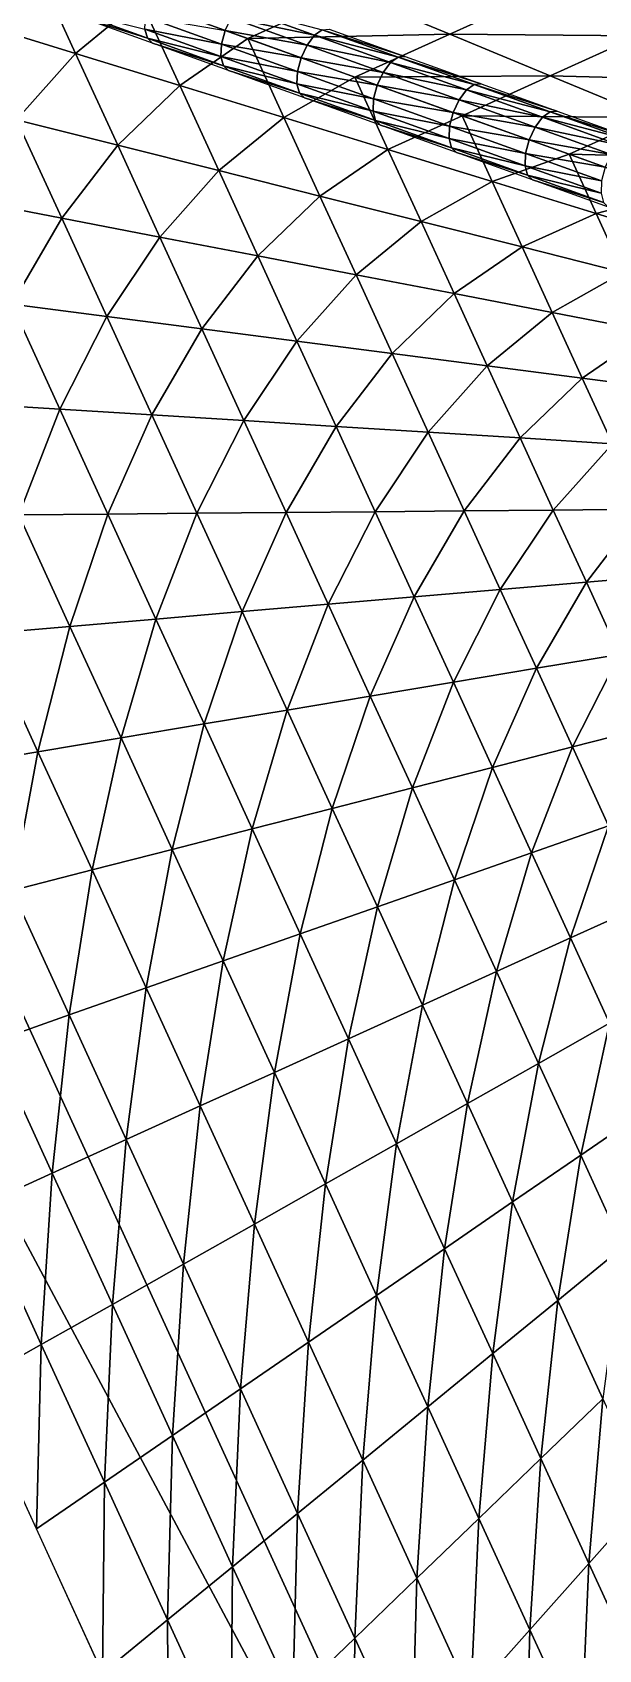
# Model space of a CAD drawing. Header units: metres. Extents: x -32.6 to 43.8, y -33.1 to 27.7.
# Drawn here: x -6.47 to -4.61, y -2.34 to 2.98 of the extents above; entities that cross this region are included whole.
import ezdxf

# ---------------------------------------------------------------- set-up
doc = ezdxf.new("R2010")
doc.units = ezdxf.units.M
for name, color, linetype in [('HREBENACE', 1, 'CONTINUOUS'), ('MANSARDA', 4, 'CONTINUOUS'), ('STRECHA_SEVER', 7, 'CONTINUOUS'), ('STRECHA_ZAPAD', 2, 'CONTINUOUS'), ('ZDIVO', 6, 'CONTINUOUS')]:
    doc.layers.add(name, color=color, linetype=linetype)

msp = doc.modelspace()

# ---------------------------------------------------------------- linework, layer by layer
at = {"layer": 'HREBENACE'}
for points in [[(-6.3235, 3.0328, 8.9941), (-6.3403, 3.0485, 9.0349), (-6.0901, 2.9585, 9.1728)], [(-6.3403, 3.0485, 9.0349), (-6.0982, 2.989, 9.2073), (-6.0901, 2.9585, 9.1728)], [(-5.815, 3.0261, 9.3683), (-5.7906, 3.0587, 9.3452), (-5.5404, 2.9686, 9.483)], [(-5.7906, 3.0587, 9.3452), (-5.5148, 2.987, 9.4484), (-5.5404, 2.9686, 9.483)], [(-6.3235, 3.0328, 8.9941), (-6.0901, 2.9585, 9.1728), (-6.0733, 2.9427, 9.132)], [(-6.0982, 2.989, 9.2073), (-6.0963, 3.0297, 9.2304), (-5.8461, 2.9397, 9.3683)], [(-6.0901, 2.9585, 9.1728), (-6.0982, 2.989, 9.2073), (-5.8481, 2.899, 9.3452)], [(-6.0982, 2.989, 9.2073), (-5.8461, 2.9397, 9.3683), (-5.8481, 2.899, 9.3452)], [(-6.0963, 3.0297, 9.2304), (-5.8345, 2.9843, 9.3764), (-5.8461, 2.9397, 9.3683)], [(-5.8461, 2.9397, 9.3683), (-5.8345, 2.9843, 9.3764), (-5.5844, 2.8943, 9.5142)], [(-5.8345, 2.9843, 9.3764), (-5.815, 3.0261, 9.3683), (-5.5649, 2.936, 9.5061)], [(-5.8345, 2.9843, 9.3764), (-5.5649, 2.936, 9.5061), (-5.5844, 2.8943, 9.5142)], [(-5.815, 3.0261, 9.3683), (-5.5404, 2.9686, 9.483), (-5.5649, 2.936, 9.5061)], [(-5.5404, 2.9686, 9.483), (-5.5148, 2.987, 9.4484), (-5.2646, 2.897, 9.5863)], [(-5.5148, 2.987, 9.4484), (-5.4918, 2.9885, 9.4077), (-5.2417, 2.8984, 9.5455)], [(-5.5148, 2.987, 9.4484), (-5.2417, 2.8984, 9.5455), (-5.2646, 2.897, 9.5863)], [(-6.0733, 2.9427, 9.132), (-6.0901, 2.9585, 9.1728), (-5.84, 2.8684, 9.3106)], [(-6.0901, 2.9585, 9.1728), (-5.8481, 2.899, 9.3452), (-5.84, 2.8684, 9.3106)], [(-6.0733, 2.9427, 9.132), (-5.84, 2.8684, 9.3106), (-5.8232, 2.8527, 9.2698)], [(-5.8481, 2.899, 9.3452), (-5.8461, 2.9397, 9.3683), (-5.596, 2.8496, 9.5061)], [(-5.8461, 2.9397, 9.3683), (-5.5844, 2.8943, 9.5142), (-5.596, 2.8496, 9.5061)], [(-5.5844, 2.8943, 9.5142), (-5.5649, 2.936, 9.5061), (-5.3148, 2.846, 9.6439)], [(-5.5649, 2.936, 9.5061), (-5.5404, 2.9686, 9.483), (-5.2903, 2.8786, 9.6208)], [(-5.5649, 2.936, 9.5061), (-5.2903, 2.8786, 9.6208), (-5.3148, 2.846, 9.6439)], [(-5.5404, 2.9686, 9.483), (-5.2646, 2.897, 9.5863), (-5.2903, 2.8786, 9.6208)], [(-5.84, 2.8684, 9.3106), (-5.8481, 2.899, 9.3452), (-5.5979, 2.8089, 9.483)], [(-5.8481, 2.899, 9.3452), (-5.596, 2.8496, 9.5061), (-5.5979, 2.8089, 9.483)], [(-5.596, 2.8496, 9.5061), (-5.5844, 2.8943, 9.5142), (-5.3343, 2.8042, 9.6521)], [(-5.5844, 2.8943, 9.5142), (-5.3148, 2.846, 9.6439), (-5.3343, 2.8042, 9.6521)], [(-5.3148, 2.846, 9.6439), (-5.2903, 2.8786, 9.6208), (-5.0402, 2.7885, 9.7587)], [(-5.2903, 2.8786, 9.6208), (-5.2646, 2.897, 9.5863), (-5.0145, 2.8069, 9.7241)], [(-5.2903, 2.8786, 9.6208), (-5.0145, 2.8069, 9.7241), (-5.0402, 2.7885, 9.7587)], [(-5.2646, 2.897, 9.5863), (-5.2417, 2.8984, 9.5455), (-4.9915, 2.8084, 9.6834)], [(-5.2646, 2.897, 9.5863), (-4.9915, 2.8084, 9.6834), (-5.0145, 2.8069, 9.7241)], [(-5.8232, 2.8527, 9.2698), (-5.84, 2.8684, 9.3106), (-5.5899, 2.7784, 9.4484)], [(-5.84, 2.8684, 9.3106), (-5.5979, 2.8089, 9.483), (-5.5899, 2.7784, 9.4484)], [(-5.8232, 2.8527, 9.2698), (-5.5899, 2.7784, 9.4484), (-5.5731, 2.7626, 9.4077)], [(-5.5979, 2.8089, 9.483), (-5.596, 2.8496, 9.5061), (-5.3459, 2.7596, 9.6439)], [(-5.596, 2.8496, 9.5061), (-5.3343, 2.8042, 9.6521), (-5.3459, 2.7596, 9.6439)], [(-5.3343, 2.8042, 9.6521), (-5.3148, 2.846, 9.6439), (-5.0646, 2.756, 9.7818)], [(-5.3148, 2.846, 9.6439), (-5.0402, 2.7885, 9.7587), (-5.0646, 2.756, 9.7818)], [(-5.5899, 2.7784, 9.4484), (-5.5979, 2.8089, 9.483), (-5.3478, 2.7189, 9.6208)], [(-5.5979, 2.8089, 9.483), (-5.3459, 2.7596, 9.6439), (-5.3478, 2.7189, 9.6208)], [(-5.5731, 2.7626, 9.4077), (-5.5899, 2.7784, 9.4484), (-5.3398, 2.6884, 9.5863)], [(-5.5899, 2.7784, 9.4484), (-5.3478, 2.7189, 9.6208), (-5.3398, 2.6884, 9.5863)], [(-5.3459, 2.7596, 9.6439), (-5.3343, 2.8042, 9.6521), (-5.0842, 2.7142, 9.7899)], [(-5.3343, 2.8042, 9.6521), (-5.0646, 2.756, 9.7818), (-5.0842, 2.7142, 9.7899)], [(-5.0646, 2.756, 9.7818), (-5.0402, 2.7885, 9.7587), (-4.7901, 2.6985, 9.8965)], [(-5.0402, 2.7885, 9.7587), (-5.0145, 2.8069, 9.7241), (-4.7644, 2.7169, 9.862)], [(-5.0402, 2.7885, 9.7587), (-4.7644, 2.7169, 9.862), (-4.7901, 2.6985, 9.8965)], [(-5.0145, 2.8069, 9.7241), (-4.9915, 2.8084, 9.6834), (-4.7414, 2.7183, 9.8212)], [(-5.0145, 2.8069, 9.7241), (-4.7414, 2.7183, 9.8212), (-4.7644, 2.7169, 9.862)], [(-5.5731, 2.7626, 9.4077), (-5.3398, 2.6884, 9.5863), (-5.323, 2.6726, 9.5455)], [(-5.3478, 2.7189, 9.6208), (-5.3459, 2.7596, 9.6439), (-5.0958, 2.6696, 9.7818)], [(-5.3398, 2.6884, 9.5863), (-5.3478, 2.7189, 9.6208), (-5.0977, 2.6289, 9.7587)], [(-5.3478, 2.7189, 9.6208), (-5.0958, 2.6696, 9.7818), (-5.0977, 2.6289, 9.7587)], [(-5.3459, 2.7596, 9.6439), (-5.0842, 2.7142, 9.7899), (-5.0958, 2.6696, 9.7818)], [(-5.0842, 2.7142, 9.7899), (-5.0646, 2.756, 9.7818), (-4.8145, 2.6659, 9.9196)], [(-5.0646, 2.756, 9.7818), (-4.7901, 2.6985, 9.8965), (-4.8145, 2.6659, 9.9196)], [(-4.7901, 2.6985, 9.8965), (-4.7644, 2.7169, 9.862), (-4.5143, 2.6269, 9.9998)], [(-4.7644, 2.7169, 9.862), (-4.7414, 2.7183, 9.8212), (-4.4913, 2.6283, 9.9591)], [(-4.7644, 2.7169, 9.862), (-4.4913, 2.6283, 9.9591), (-4.5143, 2.6269, 9.9998)], [(-5.323, 2.6726, 9.5455), (-5.3398, 2.6884, 9.5863), (-5.0896, 2.5983, 9.7241)], [(-5.3398, 2.6884, 9.5863), (-5.0977, 2.6289, 9.7587), (-5.0896, 2.5983, 9.7241)], [(-5.323, 2.6726, 9.5455), (-5.0896, 2.5983, 9.7241), (-5.0728, 2.5826, 9.6834)], [(-5.0977, 2.6289, 9.7587), (-5.0958, 2.6696, 9.7818), (-4.8456, 2.5795, 9.9196)], [(-5.0958, 2.6696, 9.7818), (-5.0842, 2.7142, 9.7899), (-4.834, 2.6241, 9.9277)], [(-5.0958, 2.6696, 9.7818), (-4.834, 2.6241, 9.9277), (-4.8456, 2.5795, 9.9196)], [(-5.0842, 2.7142, 9.7899), (-4.8145, 2.6659, 9.9196), (-4.834, 2.6241, 9.9277)], [(-4.834, 2.6241, 9.9277), (-4.8145, 2.6659, 9.9196), (-4.5644, 2.5759, 10.0575)], [(-4.8145, 2.6659, 9.9196), (-4.7901, 2.6985, 9.8965), (-4.5399, 2.6085, 10.0344)], [(-4.8145, 2.6659, 9.9196), (-4.5399, 2.6085, 10.0344), (-4.5644, 2.5759, 10.0575)], [(-4.7901, 2.6985, 9.8965), (-4.5143, 2.6269, 9.9998), (-4.5399, 2.6085, 10.0344)], [(-5.0896, 2.5983, 9.7241), (-5.0977, 2.6289, 9.7587), (-4.8475, 2.5388, 9.8965)], [(-5.0977, 2.6289, 9.7587), (-4.8456, 2.5795, 9.9196), (-4.8475, 2.5388, 9.8965)], [(-4.8456, 2.5795, 9.9196), (-4.834, 2.6241, 9.9277), (-4.5839, 2.5341, 10.0656)], [(-4.834, 2.6241, 9.9277), (-4.5644, 2.5759, 10.0575), (-4.5839, 2.5341, 10.0656)], [(-5.0728, 2.5826, 9.6834), (-5.0896, 2.5983, 9.7241), (-4.8395, 2.5083, 9.862)], [(-5.0896, 2.5983, 9.7241), (-4.8475, 2.5388, 9.8965), (-4.8395, 2.5083, 9.862)], [(-5.0728, 2.5826, 9.6834), (-4.8395, 2.5083, 9.862), (-4.8227, 2.4925, 9.8212)], [(-4.8475, 2.5388, 9.8965), (-4.8456, 2.5795, 9.9196), (-4.5955, 2.4895, 10.0575)], [(-4.8456, 2.5795, 9.9196), (-4.5839, 2.5341, 10.0656), (-4.5955, 2.4895, 10.0575)], [(-4.8395, 2.5083, 9.862), (-4.8475, 2.5388, 9.8965), (-4.5974, 2.4488, 10.0344)], [(-4.8475, 2.5388, 9.8965), (-4.5955, 2.4895, 10.0575), (-4.5974, 2.4488, 10.0344)], [(-4.8227, 2.4925, 9.8212), (-4.8395, 2.5083, 9.862), (-4.5894, 2.4182, 9.9998)], [(-4.8395, 2.5083, 9.862), (-4.5974, 2.4488, 10.0344), (-4.5894, 2.4182, 9.9998)], [(-4.8227, 2.4925, 9.8212), (-4.5894, 2.4182, 9.9998), (-4.5726, 2.4025, 9.9591)]]:
    msp.add_3dface(points, dxfattribs=at)
at = {"layer": 'MANSARDA'}
for points in [[(-4.1305, -5.4244, 4.36), (-8.4393, 3.9782, 4.36), (-9.2843, 4.2262, 7.29)], [(-4.1305, -5.4244, 4.36), (-9.2843, 4.2262, 7.29), (-4.4968, -6.2212, 7.29)]]:
    msp.add_3dface(points, dxfattribs=at)
at = {"layer": 'STRECHA_SEVER'}
for points in [[(-6.1123, 3.0843, 9.0381), (-5.4259, 3.109, 9.2324), (-5.7598, 2.9574, 9.2324)], [(-5.7598, 2.9574, 9.2324), (-5.4259, 3.109, 9.2324), (-5.0954, 2.9721, 9.4266)], [(-5.4259, 3.109, 9.2324), (-4.7833, 3.1137, 9.4266), (-5.0954, 2.9721, 9.4266)], [(-5.0954, 2.9721, 9.4266), (-4.7833, 3.1137, 9.4266), (-4.4747, 2.9668, 9.6208)], [(-4.7833, 3.1137, 9.4266), (-4.1845, 3.0984, 9.6208), (-4.4747, 2.9668, 9.6208)], [(-5.7598, 2.9574, 9.2324), (-5.0954, 2.9721, 9.4266), (-5.4074, 2.8305, 9.4266)], [(-5.4074, 2.8305, 9.4266), (-5.0954, 2.9721, 9.4266), (-4.7648, 2.8352, 9.6208)], [(-5.0954, 2.9721, 9.4266), (-4.4747, 2.9668, 9.6208), (-4.7648, 2.8352, 9.6208)], [(-4.7648, 2.8352, 9.6208), (-4.4747, 2.9668, 9.6208), (-4.166, 2.82, 9.8151)], [(-5.4074, 2.8305, 9.4266), (-4.7648, 2.8352, 9.6208), (-5.0549, 2.7037, 9.6208)], [(-5.0549, 2.7037, 9.6208), (-4.7648, 2.8352, 9.6208), (-4.4342, 2.6984, 9.8151)], [(-4.7648, 2.8352, 9.6208), (-4.166, 2.82, 9.8151), (-4.4342, 2.6984, 9.8151)], [(-5.0549, 2.7037, 9.6208), (-4.4342, 2.6984, 9.8151), (-4.7025, 2.5768, 9.8151)], [(-4.7025, 2.5768, 9.8151), (-4.4342, 2.6984, 9.8151), (-4.1037, 2.5615, 10.0093)], [(-4.7025, 2.5768, 9.8151), (-4.1037, 2.5615, 10.0093), (-4.35, 2.4499, 10.0093)]]:
    msp.add_3dface(points, dxfattribs=at)
at = {"layer": 'STRECHA_ZAPAD'}
for points in [[(-6.6688, 3.0143, 8.6497), (-6.4647, 3.2112, 8.8439), (-6.3262, 2.909, 8.8439)], [(-6.3262, 2.909, 8.8439), (-6.4647, 3.2112, 8.8439), (-6.1123, 3.0843, 9.0381)], [(-6.3262, 2.909, 8.8439), (-6.1123, 3.0843, 9.0381), (-5.9837, 2.8037, 9.0381)], [(-5.9837, 2.8037, 9.0381), (-6.1123, 3.0843, 9.0381), (-5.7598, 2.9574, 9.2324)], [(-6.5204, 2.6905, 8.6497), (-6.6688, 3.0143, 8.6497), (-6.3262, 2.909, 8.8439)], [(-5.9837, 2.8037, 9.0381), (-5.7598, 2.9574, 9.2324), (-5.6411, 2.6984, 9.2324)], [(-5.6411, 2.6984, 9.2324), (-5.7598, 2.9574, 9.2324), (-5.4074, 2.8305, 9.4266)], [(-6.5204, 2.6905, 8.6497), (-6.3262, 2.909, 8.8439), (-6.1878, 2.6068, 8.8439)], [(-6.1878, 2.6068, 8.8439), (-6.3262, 2.909, 8.8439), (-5.9837, 2.8037, 9.0381)], [(-5.6411, 2.6984, 9.2324), (-5.4074, 2.8305, 9.4266), (-5.2986, 2.5931, 9.4266)], [(-5.2986, 2.5931, 9.4266), (-5.4074, 2.8305, 9.4266), (-5.0549, 2.7037, 9.6208)], [(-6.1878, 2.6068, 8.8439), (-5.9837, 2.8037, 9.0381), (-5.8551, 2.5231, 9.0381)], [(-5.8551, 2.5231, 9.0381), (-5.9837, 2.8037, 9.0381), (-5.6411, 2.6984, 9.2324)], [(-6.6948, 2.4288, 8.4554), (-6.5204, 2.6905, 8.6497), (-6.372, 2.3667, 8.6497)], [(-6.372, 2.3667, 8.6497), (-6.5204, 2.6905, 8.6497), (-6.1878, 2.6068, 8.8439)], [(-5.8551, 2.5231, 9.0381), (-5.6411, 2.6984, 9.2324), (-5.5224, 2.4394, 9.2324)], [(-5.5224, 2.4394, 9.2324), (-5.6411, 2.6984, 9.2324), (-5.2986, 2.5931, 9.4266)], [(-5.2986, 2.5931, 9.4266), (-5.0549, 2.7037, 9.6208), (-4.956, 2.4878, 9.6208)], [(-4.956, 2.4878, 9.6208), (-5.0549, 2.7037, 9.6208), (-4.7025, 2.5768, 9.8151)], [(-6.372, 2.3667, 8.6497), (-6.1878, 2.6068, 8.8439), (-6.0493, 2.3046, 8.8439)], [(-6.0493, 2.3046, 8.8439), (-6.1878, 2.6068, 8.8439), (-5.8551, 2.5231, 9.0381)], [(-5.5224, 2.4394, 9.2324), (-5.2986, 2.5931, 9.4266), (-5.1898, 2.3557, 9.4266)], [(-5.1898, 2.3557, 9.4266), (-5.2986, 2.5931, 9.4266), (-4.956, 2.4878, 9.6208)], [(-4.956, 2.4878, 9.6208), (-4.7025, 2.5768, 9.8151), (-4.6134, 2.3825, 9.8151)], [(-4.6134, 2.3825, 9.8151), (-4.7025, 2.5768, 9.8151), (-4.35, 2.4499, 10.0093)], [(-6.0493, 2.3046, 8.8439), (-5.8551, 2.5231, 9.0381), (-5.7265, 2.2425, 9.0381)], [(-5.7265, 2.2425, 9.0381), (-5.8551, 2.5231, 9.0381), (-5.5224, 2.4394, 9.2324)], [(-5.1898, 2.3557, 9.4266), (-4.956, 2.4878, 9.6208), (-4.8571, 2.2719, 9.6208)], [(-4.8571, 2.2719, 9.6208), (-4.956, 2.4878, 9.6208), (-4.6134, 2.3825, 9.8151)], [(-4.6134, 2.3825, 9.8151), (-4.35, 2.4499, 10.0093), (-4.2709, 2.2772, 10.0093)], [(-6.5366, 2.0834, 8.4554), (-6.6948, 2.4288, 8.4554), (-6.372, 2.3667, 8.6497)], [(-5.7265, 2.2425, 9.0381), (-5.5224, 2.4394, 9.2324), (-5.4037, 2.1803, 9.2324)], [(-5.4037, 2.1803, 9.2324), (-5.5224, 2.4394, 9.2324), (-5.1898, 2.3557, 9.4266)], [(-6.5366, 2.0834, 8.4554), (-6.372, 2.3667, 8.6497), (-6.2237, 2.0429, 8.6497)], [(-6.2237, 2.0429, 8.6497), (-6.372, 2.3667, 8.6497), (-6.0493, 2.3046, 8.8439)], [(-5.4037, 2.1803, 9.2324), (-5.1898, 2.3557, 9.4266), (-5.0809, 2.1182, 9.4266)], [(-5.0809, 2.1182, 9.4266), (-5.1898, 2.3557, 9.4266), (-4.8571, 2.2719, 9.6208)], [(-4.8571, 2.2719, 9.6208), (-4.6134, 2.3825, 9.8151), (-4.5244, 2.1882, 9.8151)], [(-4.5244, 2.1882, 9.8151), (-4.6134, 2.3825, 9.8151), (-4.2709, 2.2772, 10.0093)], [(-6.2237, 2.0429, 8.6497), (-6.0493, 2.3046, 8.8439), (-5.9108, 2.0024, 8.8439)], [(-5.9108, 2.0024, 8.8439), (-6.0493, 2.3046, 8.8439), (-5.7265, 2.2425, 9.0381)], [(-5.9108, 2.0024, 8.8439), (-5.7265, 2.2425, 9.0381), (-5.5979, 1.9618, 9.0381)], [(-5.5979, 1.9618, 9.0381), (-5.7265, 2.2425, 9.0381), (-5.4037, 2.1803, 9.2324)], [(-5.0809, 2.1182, 9.4266), (-4.8571, 2.2719, 9.6208), (-4.7582, 2.0561, 9.6208)], [(-4.7582, 2.0561, 9.6208), (-4.8571, 2.2719, 9.6208), (-4.5244, 2.1882, 9.8151)], [(-4.7582, 2.0561, 9.6208), (-4.5244, 2.1882, 9.8151), (-4.4354, 1.994, 9.8151)], [(-5.5979, 1.9618, 9.0381), (-5.4037, 2.1803, 9.2324), (-5.285, 1.9213, 9.2324)], [(-5.285, 1.9213, 9.2324), (-5.4037, 2.1803, 9.2324), (-5.0809, 2.1182, 9.4266)], [(-6.6813, 1.757, 8.2612), (-6.5366, 2.0834, 8.4554), (-6.3783, 1.7381, 8.4554)], [(-6.3783, 1.7381, 8.4554), (-6.5366, 2.0834, 8.4554), (-6.2237, 2.0429, 8.6497)], [(-5.285, 1.9213, 9.2324), (-5.0809, 2.1182, 9.4266), (-4.9721, 1.8808, 9.4266)], [(-4.9721, 1.8808, 9.4266), (-5.0809, 2.1182, 9.4266), (-4.7582, 2.0561, 9.6208)], [(-6.3783, 1.7381, 8.4554), (-6.2237, 2.0429, 8.6497), (-6.0753, 1.7191, 8.6497)], [(-6.0753, 1.7191, 8.6497), (-6.2237, 2.0429, 8.6497), (-5.9108, 2.0024, 8.8439)], [(-4.9721, 1.8808, 9.4266), (-4.7582, 2.0561, 9.6208), (-4.6593, 1.8402, 9.6208)], [(-4.6593, 1.8402, 9.6208), (-4.7582, 2.0561, 9.6208), (-4.4354, 1.994, 9.8151)], [(-6.0753, 1.7191, 8.6497), (-5.9108, 2.0024, 8.8439), (-5.7723, 1.7002, 8.8439)], [(-5.7723, 1.7002, 8.8439), (-5.9108, 2.0024, 8.8439), (-5.5979, 1.9618, 9.0381)], [(-4.6593, 1.8402, 9.6208), (-4.4354, 1.994, 9.8151), (-4.3464, 1.7997, 9.8151)], [(-5.7723, 1.7002, 8.8439), (-5.5979, 1.9618, 9.0381), (-5.4693, 1.6812, 9.0381)], [(-5.4693, 1.6812, 9.0381), (-5.5979, 1.9618, 9.0381), (-5.285, 1.9213, 9.2324)], [(-5.4693, 1.6812, 9.0381), (-5.285, 1.9213, 9.2324), (-5.1663, 1.6623, 9.2324)], [(-5.1663, 1.6623, 9.2324), (-5.285, 1.9213, 9.2324), (-4.9721, 1.8808, 9.4266)], [(-5.1663, 1.6623, 9.2324), (-4.9721, 1.8808, 9.4266), (-4.8633, 1.6433, 9.4266)], [(-4.8633, 1.6433, 9.4266), (-4.9721, 1.8808, 9.4266), (-4.6593, 1.8402, 9.6208)], [(-4.8633, 1.6433, 9.4266), (-4.6593, 1.8402, 9.6208), (-4.5603, 1.6244, 9.6208)], [(-4.5603, 1.6244, 9.6208), (-4.6593, 1.8402, 9.6208), (-4.3464, 1.7997, 9.8151)], [(-6.5131, 1.3901, 8.2612), (-6.6813, 1.757, 8.2612), (-6.3783, 1.7381, 8.4554)], [(-6.5131, 1.3901, 8.2612), (-6.3783, 1.7381, 8.4554), (-6.22, 1.3927, 8.4554)], [(-6.22, 1.3927, 8.4554), (-6.3783, 1.7381, 8.4554), (-6.0753, 1.7191, 8.6497)], [(-6.22, 1.3927, 8.4554), (-6.0753, 1.7191, 8.6497), (-5.9269, 1.3953, 8.6497)], [(-5.9269, 1.3953, 8.6497), (-6.0753, 1.7191, 8.6497), (-5.7723, 1.7002, 8.8439)], [(-5.9269, 1.3953, 8.6497), (-5.7723, 1.7002, 8.8439), (-5.6338, 1.398, 8.8439)], [(-5.6338, 1.398, 8.8439), (-5.7723, 1.7002, 8.8439), (-5.4693, 1.6812, 9.0381)], [(-5.6338, 1.398, 8.8439), (-5.4693, 1.6812, 9.0381), (-5.3407, 1.4006, 9.0381)], [(-5.3407, 1.4006, 9.0381), (-5.4693, 1.6812, 9.0381), (-5.1663, 1.6623, 9.2324)], [(-5.3407, 1.4006, 9.0381), (-5.1663, 1.6623, 9.2324), (-5.0476, 1.4033, 9.2324)], [(-5.0476, 1.4033, 9.2324), (-5.1663, 1.6623, 9.2324), (-4.8633, 1.6433, 9.4266)], [(-5.0476, 1.4033, 9.2324), (-4.8633, 1.6433, 9.4266), (-4.7545, 1.4059, 9.4266)], [(-4.7545, 1.4059, 9.4266), (-4.8633, 1.6433, 9.4266), (-4.5603, 1.6244, 9.6208)], [(-4.7545, 1.4059, 9.4266), (-4.5603, 1.6244, 9.6208), (-4.4614, 1.4085, 9.6208)], [(-6.6282, 0.9989, 8.0669), (-6.5131, 1.3901, 8.2612), (-6.345, 1.0231, 8.2612)], [(-6.345, 1.0231, 8.2612), (-6.5131, 1.3901, 8.2612), (-6.22, 1.3927, 8.4554)], [(-6.345, 1.0231, 8.2612), (-6.22, 1.3927, 8.4554), (-6.0618, 1.0473, 8.4554)], [(-6.0618, 1.0473, 8.4554), (-6.22, 1.3927, 8.4554), (-5.9269, 1.3953, 8.6497)], [(-6.0618, 1.0473, 8.4554), (-5.9269, 1.3953, 8.6497), (-5.7785, 1.0716, 8.6497)], [(-5.7785, 1.0716, 8.6497), (-5.9269, 1.3953, 8.6497), (-5.6338, 1.398, 8.8439)], [(-5.7785, 1.0716, 8.6497), (-5.6338, 1.398, 8.8439), (-5.4953, 1.0958, 8.8439)], [(-5.4953, 1.0958, 8.8439), (-5.6338, 1.398, 8.8439), (-5.3407, 1.4006, 9.0381)], [(-5.4953, 1.0958, 8.8439), (-5.3407, 1.4006, 9.0381), (-5.2121, 1.12, 9.0381)], [(-5.2121, 1.12, 9.0381), (-5.3407, 1.4006, 9.0381), (-5.0476, 1.4033, 9.2324)], [(-5.2121, 1.12, 9.0381), (-5.0476, 1.4033, 9.2324), (-4.9289, 1.1442, 9.2324)], [(-4.9289, 1.1442, 9.2324), (-5.0476, 1.4033, 9.2324), (-4.7545, 1.4059, 9.4266)], [(-4.9289, 1.1442, 9.2324), (-4.7545, 1.4059, 9.4266), (-4.6457, 1.1685, 9.4266)], [(-4.6457, 1.1685, 9.4266), (-4.7545, 1.4059, 9.4266), (-4.4614, 1.4085, 9.6208)], [(-4.6457, 1.1685, 9.4266), (-4.4614, 1.4085, 9.6208), (-4.3625, 1.1927, 9.6208)], [(-4.5369, 0.931, 9.4266), (-4.6457, 1.1685, 9.4266), (-4.3625, 1.1927, 9.6208)], [(-5.3569, 0.7936, 8.8439), (-5.4953, 1.0958, 8.8439), (-5.2121, 1.12, 9.0381)], [(-5.3569, 0.7936, 8.8439), (-5.2121, 1.12, 9.0381), (-5.0835, 0.8394, 9.0381)], [(-5.0835, 0.8394, 9.0381), (-5.2121, 1.12, 9.0381), (-4.9289, 1.1442, 9.2324)], [(-5.0835, 0.8394, 9.0381), (-4.9289, 1.1442, 9.2324), (-4.8102, 0.8852, 9.2324)], [(-4.8102, 0.8852, 9.2324), (-4.9289, 1.1442, 9.2324), (-4.6457, 1.1685, 9.4266)], [(-4.8102, 0.8852, 9.2324), (-4.6457, 1.1685, 9.4266), (-4.5369, 0.931, 9.4266)], [(-5.9035, 0.702, 8.4554), (-6.0618, 1.0473, 8.4554), (-5.7785, 1.0716, 8.6497)], [(-5.9035, 0.702, 8.4554), (-5.7785, 1.0716, 8.6497), (-5.6302, 0.7478, 8.6497)], [(-5.6302, 0.7478, 8.6497), (-5.7785, 1.0716, 8.6497), (-5.4953, 1.0958, 8.8439)], [(-5.6302, 0.7478, 8.6497), (-5.4953, 1.0958, 8.8439), (-5.3569, 0.7936, 8.8439)], [(-6.4501, 0.6104, 8.0669), (-6.6282, 0.9989, 8.0669), (-6.345, 1.0231, 8.2612)], [(-6.4501, 0.6104, 8.0669), (-6.345, 1.0231, 8.2612), (-6.1768, 0.6562, 8.2612)], [(-6.1768, 0.6562, 8.2612), (-6.345, 1.0231, 8.2612), (-6.0618, 1.0473, 8.4554)], [(-6.1768, 0.6562, 8.2612), (-6.0618, 1.0473, 8.4554), (-5.9035, 0.702, 8.4554)], [(-6.7234, 0.5646, 7.8727), (-6.6282, 0.9989, 8.0669), (-6.4501, 0.6104, 8.0669)], [(-4.6915, 0.6262, 9.2324), (-4.8102, 0.8852, 9.2324), (-4.5369, 0.931, 9.4266)], [(-4.6915, 0.6262, 9.2324), (-4.5369, 0.931, 9.4266), (-4.4281, 0.6936, 9.4266)], [(-4.9549, 0.5588, 9.0381), (-5.0835, 0.8394, 9.0381), (-4.8102, 0.8852, 9.2324)], [(-4.9549, 0.5588, 9.0381), (-4.8102, 0.8852, 9.2324), (-4.6915, 0.6262, 9.2324)], [(-5.2184, 0.4914, 8.8439), (-5.3569, 0.7936, 8.8439), (-5.0835, 0.8394, 9.0381)], [(-5.2184, 0.4914, 8.8439), (-5.0835, 0.8394, 9.0381), (-4.9549, 0.5588, 9.0381)], [(-5.7452, 0.3566, 8.4554), (-5.9035, 0.702, 8.4554), (-5.6302, 0.7478, 8.6497)], [(-5.7452, 0.3566, 8.4554), (-5.6302, 0.7478, 8.6497), (-5.4818, 0.424, 8.6497)], [(-5.4818, 0.424, 8.6497), (-5.6302, 0.7478, 8.6497), (-5.3569, 0.7936, 8.8439)], [(-5.4818, 0.424, 8.6497), (-5.3569, 0.7936, 8.8439), (-5.2184, 0.4914, 8.8439)], [(-6.0086, 0.2892, 8.2612), (-6.1768, 0.6562, 8.2612), (-5.9035, 0.702, 8.4554)], [(-6.0086, 0.2892, 8.2612), (-5.9035, 0.702, 8.4554), (-5.7452, 0.3566, 8.4554)], [(-4.5728, 0.3672, 9.2324), (-4.6915, 0.6262, 9.2324), (-4.4281, 0.6936, 9.4266)], [(-6.2721, 0.2218, 8.0669), (-6.4501, 0.6104, 8.0669), (-6.1768, 0.6562, 8.2612)], [(-6.2721, 0.2218, 8.0669), (-6.1768, 0.6562, 8.2612), (-6.0086, 0.2892, 8.2612)], [(-6.5355, 0.1544, 7.8727), (-6.7234, 0.5646, 7.8727), (-6.4501, 0.6104, 8.0669)], [(-6.5355, 0.1544, 7.8727), (-6.4501, 0.6104, 8.0669), (-6.2721, 0.2218, 8.0669)], [(-4.8264, 0.2782, 9.0381), (-4.9549, 0.5588, 9.0381), (-4.6915, 0.6262, 9.2324)], [(-4.8264, 0.2782, 9.0381), (-4.6915, 0.6262, 9.2324), (-4.5728, 0.3672, 9.2324)], [(-5.0799, 0.1892, 8.8439), (-5.2184, 0.4914, 8.8439), (-4.9549, 0.5588, 9.0381)], [(-5.0799, 0.1892, 8.8439), (-4.9549, 0.5588, 9.0381), (-4.8264, 0.2782, 9.0381)], [(-5.3334, 0.1002, 8.6497), (-5.4818, 0.424, 8.6497), (-5.2184, 0.4914, 8.8439)], [(-5.3334, 0.1002, 8.6497), (-5.2184, 0.4914, 8.8439), (-5.0799, 0.1892, 8.8439)], [(-5.587, 0.0112, 8.4554), (-5.7452, 0.3566, 8.4554), (-5.4818, 0.424, 8.6497)], [(-5.587, 0.0112, 8.4554), (-5.4818, 0.424, 8.6497), (-5.3334, 0.1002, 8.6497)], [(-5.8405, -0.0777, 8.2612), (-6.0086, 0.2892, 8.2612), (-5.7452, 0.3566, 8.4554)], [(-5.8405, -0.0777, 8.2612), (-5.7452, 0.3566, 8.4554), (-5.587, 0.0112, 8.4554)], [(-4.6978, -0.0024, 9.0381), (-4.8264, 0.2782, 9.0381), (-4.5728, 0.3672, 9.2324)], [(-4.6978, -0.0024, 9.0381), (-4.5728, 0.3672, 9.2324), (-4.4541, 0.1081, 9.2324)], [(-6.094, -0.1667, 8.0669), (-6.2721, 0.2218, 8.0669), (-6.0086, 0.2892, 8.2612)], [(-6.094, -0.1667, 8.0669), (-6.0086, 0.2892, 8.2612), (-5.8405, -0.0777, 8.2612)], [(-4.9414, -0.113, 8.8439), (-5.0799, 0.1892, 8.8439), (-4.8264, 0.2782, 9.0381)], [(-4.9414, -0.113, 8.8439), (-4.8264, 0.2782, 9.0381), (-4.6978, -0.0024, 9.0381)], [(-6.3476, -0.2557, 7.8727), (-6.5355, 0.1544, 7.8727), (-6.2721, 0.2218, 8.0669)], [(-6.3476, -0.2557, 7.8727), (-6.2721, 0.2218, 8.0669), (-6.094, -0.1667, 8.0669)], [(-5.185, -0.2236, 8.6497), (-5.3334, 0.1002, 8.6497), (-5.0799, 0.1892, 8.8439)], [(-5.185, -0.2236, 8.6497), (-5.0799, 0.1892, 8.8439), (-4.9414, -0.113, 8.8439)], [(-6.6011, -0.3447, 7.6785), (-6.5355, 0.1544, 7.8727), (-6.3476, -0.2557, 7.8727)], [(-4.5692, -0.283, 9.0381), (-4.6978, -0.0024, 9.0381), (-4.4541, 0.1081, 9.2324)], [(-5.4287, -0.3341, 8.4554), (-5.587, 0.0112, 8.4554), (-5.3334, 0.1002, 8.6497)], [(-5.4287, -0.3341, 8.4554), (-5.3334, 0.1002, 8.6497), (-5.185, -0.2236, 8.6497)], [(-5.6723, -0.4447, 8.2612), (-5.8405, -0.0777, 8.2612), (-5.587, 0.0112, 8.4554)], [(-5.6723, -0.4447, 8.2612), (-5.587, 0.0112, 8.4554), (-5.4287, -0.3341, 8.4554)], [(-4.8029, -0.4152, 8.8439), (-4.9414, -0.113, 8.8439), (-4.6978, -0.0024, 9.0381)], [(-4.8029, -0.4152, 8.8439), (-4.6978, -0.0024, 9.0381), (-4.5692, -0.283, 9.0381)], [(-5.916, -0.5553, 8.0669), (-6.094, -0.1667, 8.0669), (-5.8405, -0.0777, 8.2612)], [(-5.916, -0.5553, 8.0669), (-5.8405, -0.0777, 8.2612), (-5.6723, -0.4447, 8.2612)], [(-5.0367, -0.5473, 8.6497), (-5.185, -0.2236, 8.6497), (-4.9414, -0.113, 8.8439)], [(-5.0367, -0.5473, 8.6497), (-4.9414, -0.113, 8.8439), (-4.8029, -0.4152, 8.8439)], [(-6.1596, -0.6658, 7.8727), (-6.3476, -0.2557, 7.8727), (-6.094, -0.1667, 8.0669)], [(-6.1596, -0.6658, 7.8727), (-6.094, -0.1667, 8.0669), (-5.916, -0.5553, 8.0669)], [(-6.4033, -0.7764, 7.6785), (-6.6011, -0.3447, 7.6785), (-6.3476, -0.2557, 7.8727)], [(-6.4033, -0.7764, 7.6785), (-6.3476, -0.2557, 7.8727), (-6.1596, -0.6658, 7.8727)], [(-5.2704, -0.6795, 8.4554), (-5.4287, -0.3341, 8.4554), (-5.185, -0.2236, 8.6497)], [(-5.2704, -0.6795, 8.4554), (-5.185, -0.2236, 8.6497), (-5.0367, -0.5473, 8.6497)], [(-4.6644, -0.7174, 8.8439), (-4.8029, -0.4152, 8.8439), (-4.5692, -0.283, 9.0381)], [(-4.6644, -0.7174, 8.8439), (-4.5692, -0.283, 9.0381), (-4.4406, -0.5637, 9.0381)], [(-6.6469, -0.887, 7.4842), (-6.6011, -0.3447, 7.6785), (-6.4033, -0.7764, 7.6785)], [(-5.5042, -0.8116, 8.2612), (-5.6723, -0.4447, 8.2612), (-5.4287, -0.3341, 8.4554)], [(-5.5042, -0.8116, 8.2612), (-5.4287, -0.3341, 8.4554), (-5.2704, -0.6795, 8.4554)], [(-4.8883, -0.8711, 8.6497), (-5.0367, -0.5473, 8.6497), (-4.8029, -0.4152, 8.8439)], [(-4.8883, -0.8711, 8.6497), (-4.8029, -0.4152, 8.8439), (-4.6644, -0.7174, 8.8439)], [(-5.7379, -0.9438, 8.0669), (-5.916, -0.5553, 8.0669), (-5.6723, -0.4447, 8.2612)], [(-5.7379, -0.9438, 8.0669), (-5.6723, -0.4447, 8.2612), (-5.5042, -0.8116, 8.2612)], [(-5.9717, -1.0759, 7.8727), (-6.1596, -0.6658, 7.8727), (-5.916, -0.5553, 8.0669)], [(-5.9717, -1.0759, 7.8727), (-5.916, -0.5553, 8.0669), (-5.7379, -0.9438, 8.0669)], [(-5.1122, -1.0249, 8.4554), (-5.2704, -0.6795, 8.4554), (-5.0367, -0.5473, 8.6497)], [(-5.1122, -1.0249, 8.4554), (-5.0367, -0.5473, 8.6497), (-4.8883, -0.8711, 8.6497)], [(-4.526, -1.0196, 8.8439), (-4.6644, -0.7174, 8.8439), (-4.4406, -0.5637, 9.0381)], [(-6.2054, -1.2081, 7.6785), (-6.4033, -0.7764, 7.6785), (-6.1596, -0.6658, 7.8727)], [(-6.2054, -1.2081, 7.6785), (-6.1596, -0.6658, 7.8727), (-5.9717, -1.0759, 7.8727)], [(-5.336, -1.1786, 8.2612), (-5.5042, -0.8116, 8.2612), (-5.2704, -0.6795, 8.4554)], [(-5.336, -1.1786, 8.2612), (-5.2704, -0.6795, 8.4554), (-5.1122, -1.0249, 8.4554)], [(-4.7399, -1.1949, 8.6497), (-4.8883, -0.8711, 8.6497), (-4.6644, -0.7174, 8.8439)], [(-4.7399, -1.1949, 8.6497), (-4.6644, -0.7174, 8.8439), (-4.526, -1.0196, 8.8439)], [(-6.4392, -1.3402, 7.4842), (-6.6469, -0.887, 7.4842), (-6.4033, -0.7764, 7.6785)], [(-6.4392, -1.3402, 7.4842), (-6.4033, -0.7764, 7.6785), (-6.2054, -1.2081, 7.6785)], [(-5.5599, -1.3323, 8.0669), (-5.7379, -0.9438, 8.0669), (-5.5042, -0.8116, 8.2612)], [(-5.5599, -1.3323, 8.0669), (-5.5042, -0.8116, 8.2612), (-5.336, -1.1786, 8.2612)], [(-6.6729, -1.4724, 7.29), (-6.6469, -0.887, 7.4842), (-6.4392, -1.3402, 7.4842)], [(-4.9539, -1.3702, 8.4554), (-5.1122, -1.0249, 8.4554), (-4.8883, -0.8711, 8.6497)], [(-4.9539, -1.3702, 8.4554), (-4.8883, -0.8711, 8.6497), (-4.7399, -1.1949, 8.6497)], [(-5.7837, -1.4861, 7.8727), (-5.9717, -1.0759, 7.8727), (-5.7379, -0.9438, 8.0669)], [(-5.7837, -1.4861, 7.8727), (-5.7379, -0.9438, 8.0669), (-5.5599, -1.3323, 8.0669)], [(-5.1679, -1.5456, 8.2612), (-5.336, -1.1786, 8.2612), (-5.1122, -1.0249, 8.4554)], [(-5.1679, -1.5456, 8.2612), (-5.1122, -1.0249, 8.4554), (-4.9539, -1.3702, 8.4554)], [(-4.5916, -1.5187, 8.6497), (-4.7399, -1.1949, 8.6497), (-4.526, -1.0196, 8.8439)], [(-6.0076, -1.6398, 7.6785), (-6.2054, -1.2081, 7.6785), (-5.9717, -1.0759, 7.8727)], [(-6.0076, -1.6398, 7.6785), (-5.9717, -1.0759, 7.8727), (-5.7837, -1.4861, 7.8727)], [(-6.2315, -1.7935, 7.4842), (-6.4392, -1.3402, 7.4842), (-6.2054, -1.2081, 7.6785)], [(-6.2315, -1.7935, 7.4842), (-6.2054, -1.2081, 7.6785), (-6.0076, -1.6398, 7.6785)], [(-5.3818, -1.7209, 8.0669), (-5.5599, -1.3323, 8.0669), (-5.336, -1.1786, 8.2612)], [(-5.3818, -1.7209, 8.0669), (-5.336, -1.1786, 8.2612), (-5.1679, -1.5456, 8.2612)], [(-4.7956, -1.7156, 8.4554), (-4.9539, -1.3702, 8.4554), (-4.7399, -1.1949, 8.6497)], [(-4.7956, -1.7156, 8.4554), (-4.7399, -1.1949, 8.6497), (-4.5916, -1.5187, 8.6497)], [(-6.4553, -1.9473, 7.29), (-6.6729, -1.4724, 7.29), (-6.4392, -1.3402, 7.4842)], [(-6.4553, -1.9473, 7.29), (-6.4392, -1.3402, 7.4842), (-6.2315, -1.7935, 7.4842)], [(-5.5958, -1.8962, 7.8727), (-5.7837, -1.4861, 7.8727), (-5.5599, -1.3323, 8.0669)], [(-5.5958, -1.8962, 7.8727), (-5.5599, -1.3323, 8.0669), (-5.3818, -1.7209, 8.0669)], [(-4.9997, -1.9125, 8.2612), (-5.1679, -1.5456, 8.2612), (-4.9539, -1.3702, 8.4554)], [(-4.9997, -1.9125, 8.2612), (-4.9539, -1.3702, 8.4554), (-4.7956, -1.7156, 8.4554)], [(-5.8098, -2.0715, 7.6785), (-6.0076, -1.6398, 7.6785), (-5.7837, -1.4861, 7.8727)], [(-5.8098, -2.0715, 7.6785), (-5.7837, -1.4861, 7.8727), (-5.5958, -1.8962, 7.8727)], [(-4.6374, -2.061, 8.4554), (-4.7956, -1.7156, 8.4554), (-4.5916, -1.5187, 8.6497)], [(-4.6374, -2.061, 8.4554), (-4.5916, -1.5187, 8.6497), (-4.4432, -1.8425, 8.6497)], [(-5.2038, -2.1094, 8.0669), (-5.3818, -1.7209, 8.0669), (-5.1679, -1.5456, 8.2612)], [(-5.2038, -2.1094, 8.0669), (-5.1679, -1.5456, 8.2612), (-4.9997, -1.9125, 8.2612)], [(-6.0237, -2.2468, 7.4842), (-6.2315, -1.7935, 7.4842), (-6.0076, -1.6398, 7.6785)], [(-6.0237, -2.2468, 7.4842), (-6.0076, -1.6398, 7.6785), (-5.8098, -2.0715, 7.6785)], [(-5.4079, -2.3063, 7.8727), (-5.5958, -1.8962, 7.8727), (-5.3818, -1.7209, 8.0669)], [(-5.4079, -2.3063, 7.8727), (-5.3818, -1.7209, 8.0669), (-5.2038, -2.1094, 8.0669)], [(-4.8315, -2.2795, 8.2612), (-4.9997, -1.9125, 8.2612), (-4.7956, -1.7156, 8.4554)], [(-4.8315, -2.2795, 8.2612), (-4.7956, -1.7156, 8.4554), (-4.6374, -2.061, 8.4554)], [(-6.2377, -2.4222, 7.29), (-6.4553, -1.9473, 7.29), (-6.2315, -1.7935, 7.4842)], [(-6.2377, -2.4222, 7.29), (-6.2315, -1.7935, 7.4842), (-6.0237, -2.2468, 7.4842)], [(-4.4791, -2.4063, 8.4554), (-4.6374, -2.061, 8.4554), (-4.4432, -1.8425, 8.6497)], [(-5.6119, -2.5032, 7.6785), (-5.8098, -2.0715, 7.6785), (-5.5958, -1.8962, 7.8727)], [(-5.6119, -2.5032, 7.6785), (-5.5958, -1.8962, 7.8727), (-5.4079, -2.3063, 7.8727)], [(-5.0257, -2.498, 8.0669), (-5.2038, -2.1094, 8.0669), (-4.9997, -1.9125, 8.2612)], [(-5.0257, -2.498, 8.0669), (-4.9997, -1.9125, 8.2612), (-4.8315, -2.2795, 8.2612)], [(-5.816, -2.7001, 7.4842), (-6.0237, -2.2468, 7.4842), (-5.8098, -2.0715, 7.6785)], [(-5.816, -2.7001, 7.4842), (-5.8098, -2.0715, 7.6785), (-5.6119, -2.5032, 7.6785)], [(-4.6634, -2.6464, 8.2612), (-4.8315, -2.2795, 8.2612), (-4.6374, -2.061, 8.4554)], [(-4.6634, -2.6464, 8.2612), (-4.6374, -2.061, 8.4554), (-4.4791, -2.4063, 8.4554)], [(-5.2199, -2.7164, 7.8727), (-5.4079, -2.3063, 7.8727), (-5.2038, -2.1094, 8.0669)], [(-5.2199, -2.7164, 7.8727), (-5.2038, -2.1094, 8.0669), (-5.0257, -2.498, 8.0669)], [(-6.0201, -2.897, 7.29), (-6.2377, -2.4222, 7.29), (-6.0237, -2.2468, 7.4842)], [(-6.0201, -2.897, 7.29), (-6.0237, -2.2468, 7.4842), (-5.816, -2.7001, 7.4842)], [(-4.8477, -2.8865, 8.0669), (-5.0257, -2.498, 8.0669), (-4.8315, -2.2795, 8.2612)], [(-4.8477, -2.8865, 8.0669), (-4.8315, -2.2795, 8.2612), (-4.6634, -2.6464, 8.2612)], [(-5.4141, -2.9349, 7.6785), (-5.6119, -2.5032, 7.6785), (-5.4079, -2.3063, 7.8727)], [(-5.4141, -2.9349, 7.6785), (-5.4079, -2.3063, 7.8727), (-5.2199, -2.7164, 7.8727)]]:
    msp.add_3dface(points, dxfattribs=at)
at = {"layer": 'ZDIVO'}
for points in [[(-4.1305, -5.4244), (-8.4393, 3.9782), (-8.4393, 3.9782, 4.36)], [(-4.1305, -5.4244), (-8.4393, 3.9782, 4.36), (-4.1305, -5.4244, 4.36)]]:
    msp.add_3dface(points, dxfattribs=at)

doc.saveas('drawing.dxf')
